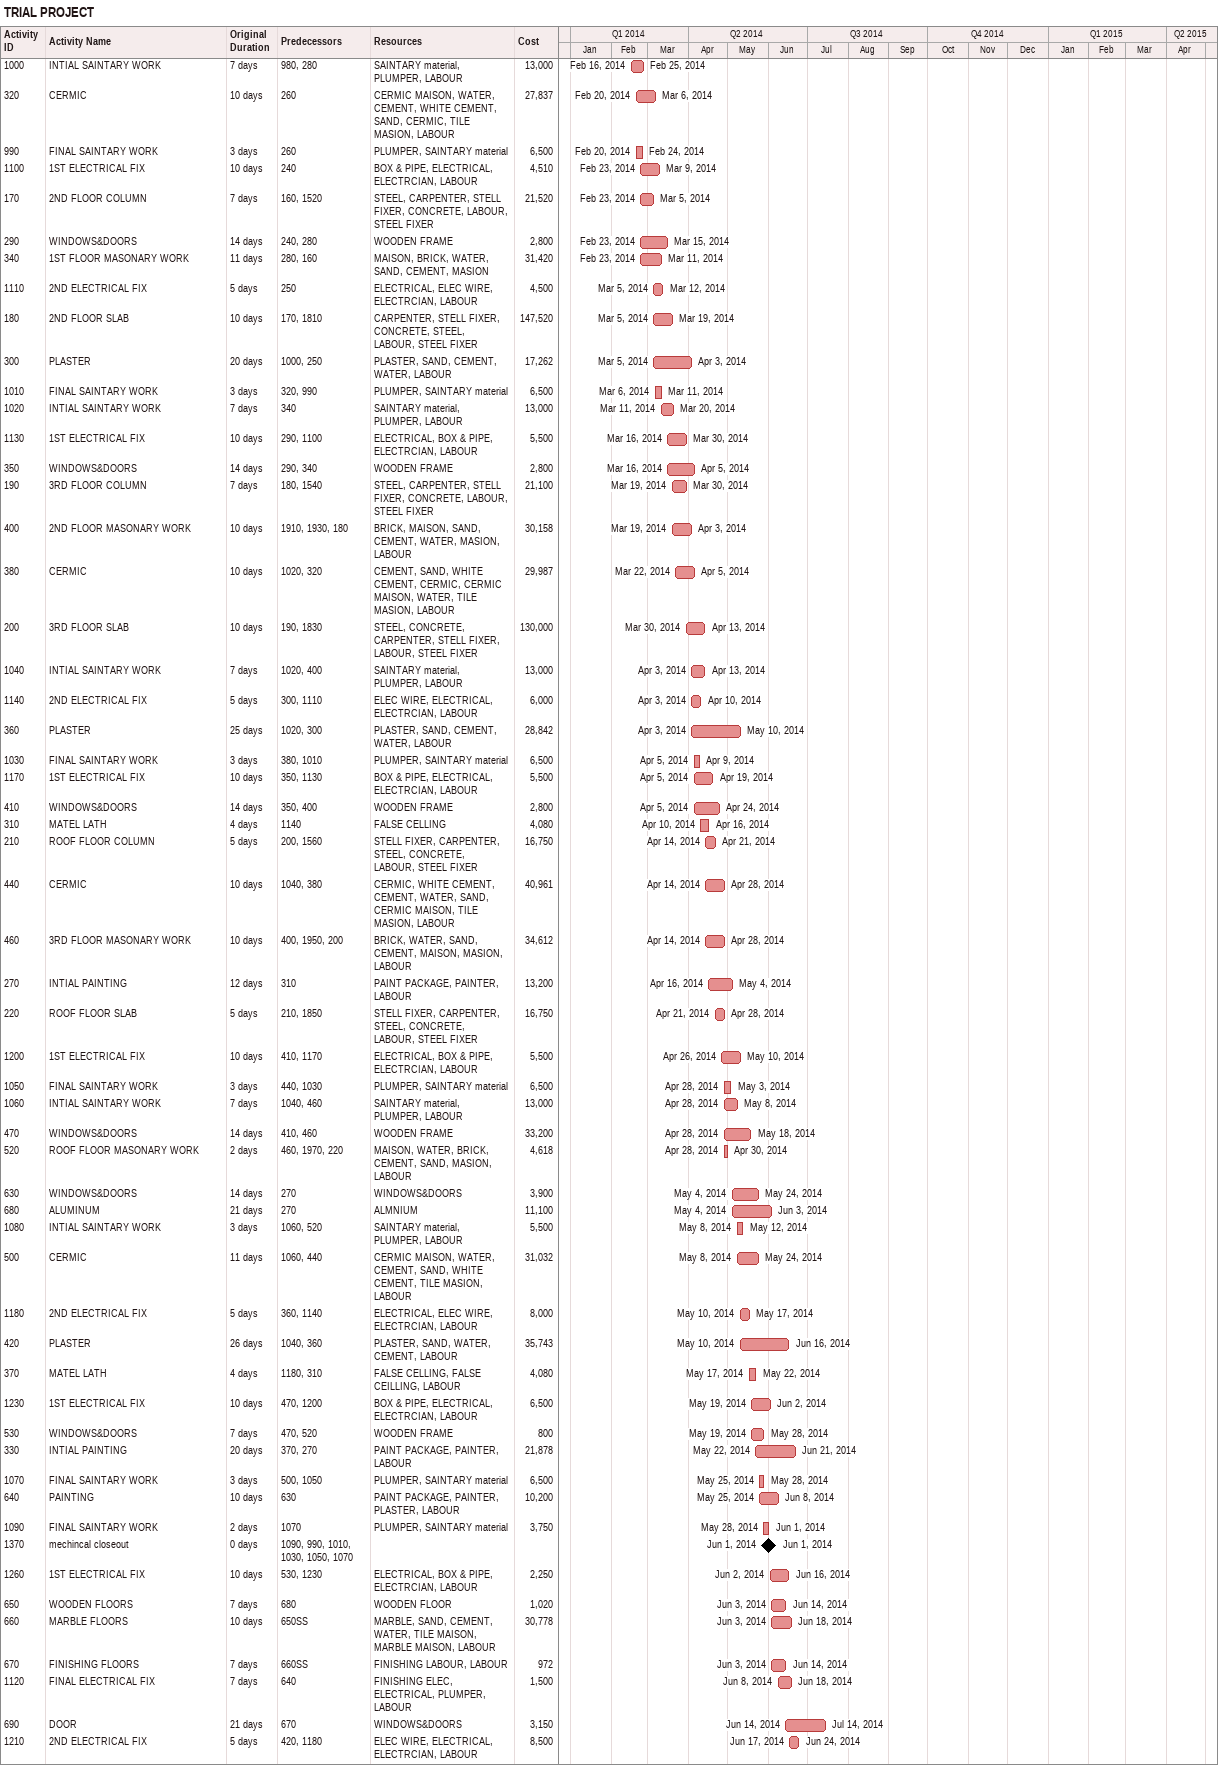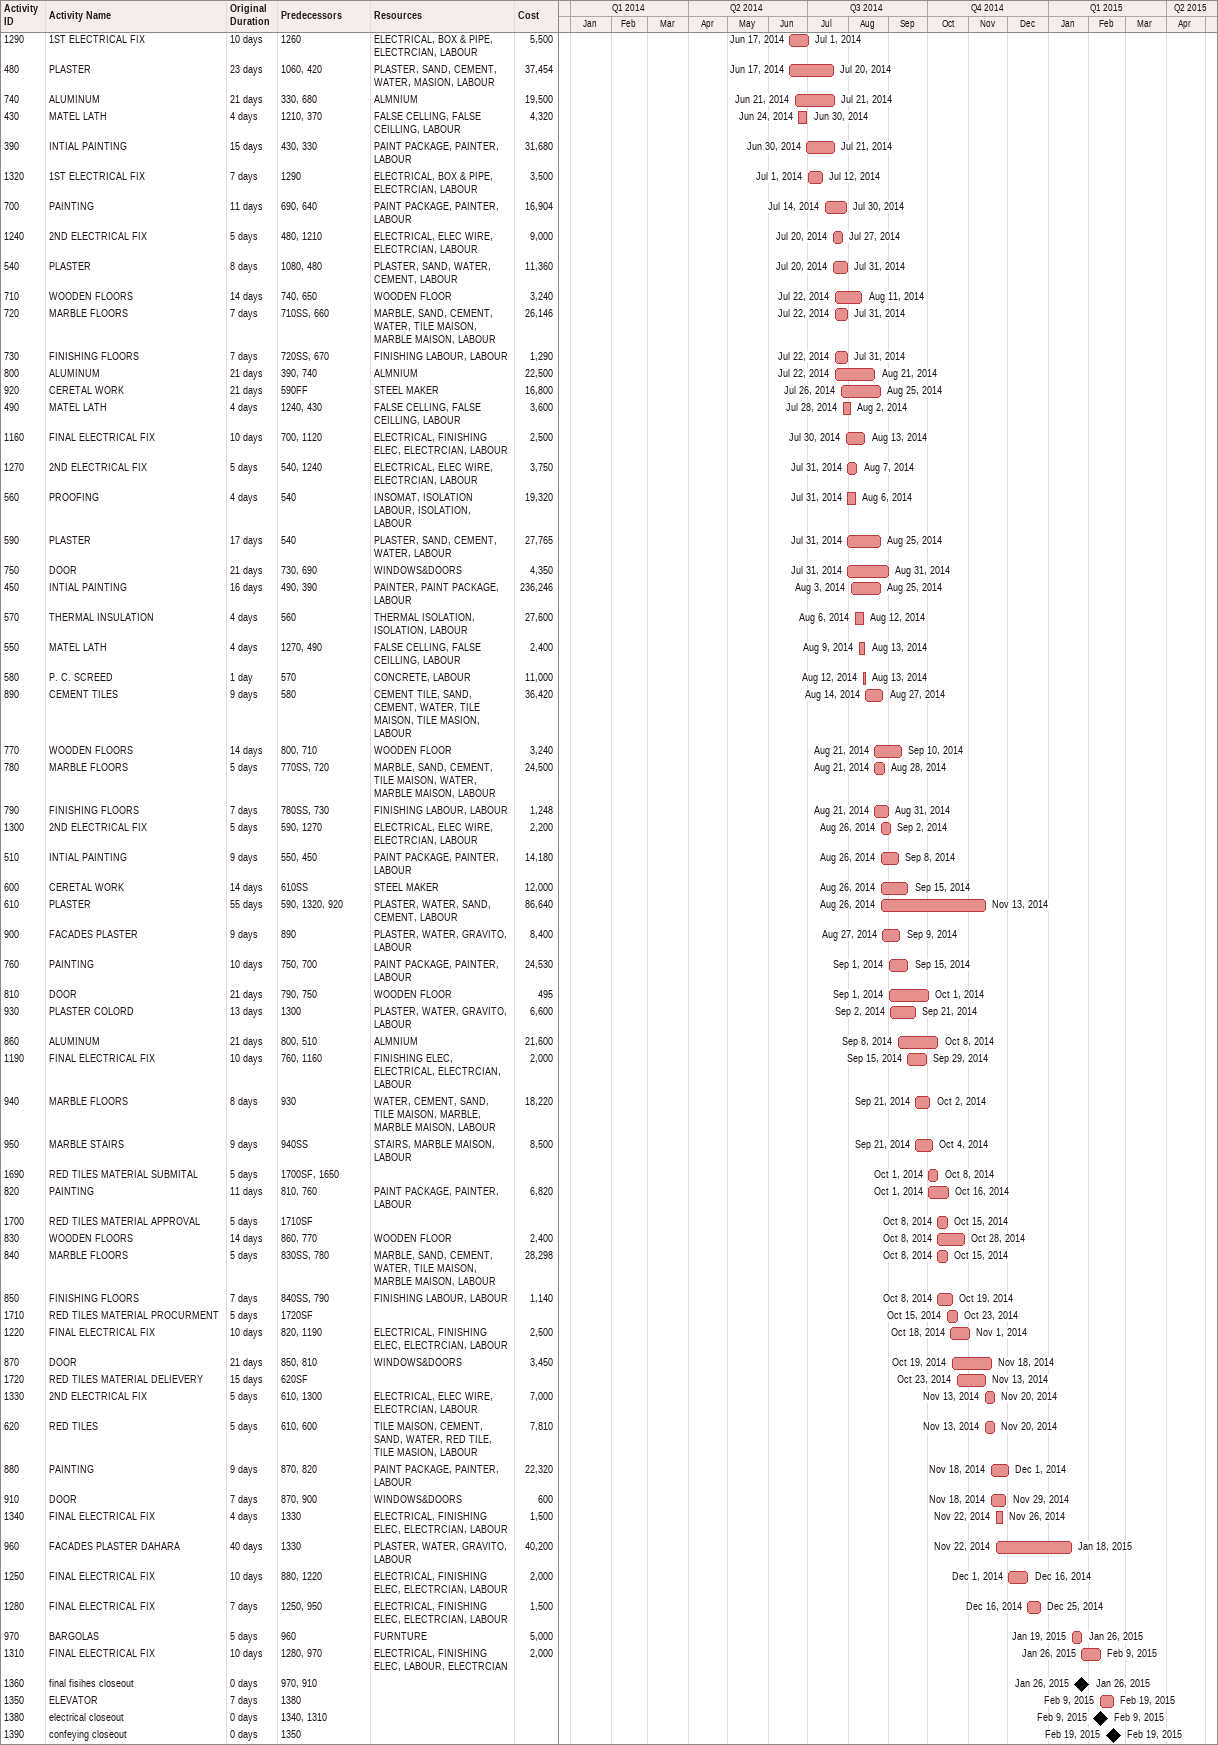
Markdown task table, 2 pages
TRIAL PROJECT

| ID | Task | Original duration | Start | Finish | Predecessors | Resources | Cost |
|---|---|---|---|---|---|---|---|
| 1000 | INTIAL SAINTARY WORK | 7d | 2014-02-16 | 2014-02-25 | 980, 280 | SAINTARY material, PLUMPER, LABOUR | 13000 |
| 320 | CERMIC | 10d | 2014-02-20 | 2014-03-06 | 260 | CERMIC MAISON, WATER, CEMENT, WHITE CEMENT, SAND, CERMIC, TILE MASION, LABOUR | 27837 |
| 990 | FINAL SAINTARY WORK | 3d | 2014-02-20 | 2014-02-24 | 260 | PLUMPER, SAINTARY material | 6500 |
| 1100 | 1ST ELECTRICAL FIX | 10d | 2014-02-23 | 2014-03-09 | 240 | BOX & PIPE, ELECTRICAL, ELECTRCIAN, LABOUR | 4510 |
| 170 | 2ND FLOOR COLUMN | 7d | 2014-02-23 | 2014-03-05 | 160, 1520 | STEEL, CARPENTER, STELL FIXER, CONCRETE, LABOUR, STEEL FIXER | 21520 |
| 290 | WINDOWS&DOORS | 14d | 2014-02-23 | 2014-03-15 | 240, 280 | WOODEN FRAME | 2800 |
| 340 | 1ST FLOOR MASONARY WORK | 11d | 2014-02-23 | 2014-03-11 | 280, 160 | MAISON, BRICK, WATER, SAND, CEMENT, MASION | 31420 |
| 1110 | 2ND ELECTRICAL FIX | 5d | 2014-03-05 | 2014-03-12 | 250 | ELECTRICAL, ELEC WIRE, ELECTRCIAN, LABOUR | 4500 |
| 180 | 2ND FLOOR SLAB | 10d | 2014-03-05 | 2014-03-19 | 170, 1810 | CARPENTER, STELL FIXER, CONCRETE, STEEL, LABOUR, STEEL FIXER | 147520 |
| 300 | PLASTER | 20d | 2014-03-05 | 2014-04-03 | 1000, 250 | PLASTER, SAND, CEMENT, WATER, LABOUR | 17262 |
| 1010 | FINAL SAINTARY WORK | 3d | 2014-03-06 | 2014-03-11 | 320, 990 | PLUMPER, SAINTARY material | 6500 |
| 1020 | INTIAL SAINTARY WORK | 7d | 2014-03-11 | 2014-03-20 | 340 | SAINTARY material, PLUMPER, LABOUR | 13000 |
| 1130 | 1ST ELECTRICAL FIX | 10d | 2014-03-16 | 2014-03-30 | 290, 1100 | ELECTRICAL, BOX & PIPE, ELECTRCIAN, LABOUR | 5500 |
| 350 | WINDOWS&DOORS | 14d | 2014-03-16 | 2014-04-05 | 290, 340 | WOODEN FRAME | 2800 |
| 190 | 3RD FLOOR COLUMN | 7d | 2014-03-19 | 2014-03-30 | 180, 1540 | STEEL, CARPENTER, STELL FIXER, CONCRETE, LABOUR, STEEL FIXER | 21100 |
| 400 | 2ND FLOOR MASONARY WORK | 10d | 2014-03-19 | 2014-04-03 | 1910, 1930, 180 | BRICK, MAISON, SAND, CEMENT, WATER, MASION, LABOUR | 30158 |
| 380 | CERMIC | 10d | 2014-03-22 | 2014-04-05 | 1020, 320 | CEMENT, SAND, WHITE CEMENT, CERMIC, CERMIC MAISON, WATER, TILE MASION, LABOUR | 29987 |
| 200 | 3RD FLOOR SLAB | 10d | 2014-03-30 | 2014-04-13 | 190, 1830 | STEEL, CONCRETE, CARPENTER, STELL FIXER, LABOUR, STEEL FIXER | 130000 |
| 1040 | INTIAL SAINTARY WORK | 7d | 2014-04-03 | 2014-04-13 | 1020, 400 | SAINTARY material, PLUMPER, LABOUR | 13000 |
| 1140 | 2ND ELECTRICAL FIX | 5d | 2014-04-03 | 2014-04-10 | 300, 1110 | ELEC WIRE, ELECTRICAL, ELECTRCIAN, LABOUR | 6000 |
| 360 | PLASTER | 25d | 2014-04-03 | 2014-05-10 | 1020, 300 | PLASTER, SAND, CEMENT, WATER, LABOUR | 28842 |
| 1030 | FINAL SAINTARY WORK | 3d | 2014-04-05 | 2014-04-09 | 380, 1010 | PLUMPER, SAINTARY material | 6500 |
| 1170 | 1ST ELECTRICAL FIX | 10d | 2014-04-05 | 2014-04-19 | 350, 1130 | BOX & PIPE, ELECTRICAL, ELECTRCIAN, LABOUR | 5500 |
| 410 | WINDOWS&DOORS | 14d | 2014-04-05 | 2014-04-24 | 350, 400 | WOODEN FRAME | 2800 |
| 310 | MATEL LATH | 4d | 2014-04-10 | 2014-04-16 | 1140 | FALSE CELLING | 4080 |
| 210 | ROOF FLOOR COLUMN | 5d | 2014-04-14 | 2014-04-21 | 200, 1560 | STELL FIXER, CARPENTER, STEEL, CONCRETE, LABOUR, STEEL FIXER | 16750 |
| 440 | CERMIC | 10d | 2014-04-14 | 2014-04-28 | 1040, 380 | CERMIC, WHITE CEMENT, CEMENT, WATER, SAND, CERMIC MAISON, TILE MASION, LABOUR | 40961 |
| 460 | 3RD FLOOR MASONARY WORK | 10d | 2014-04-14 | 2014-04-28 | 400, 1950, 200 | BRICK, WATER, SAND, CEMENT, MAISON, MASION, LABOUR | 34612 |
| 270 | INTIAL PAINTING | 12d | 2014-04-16 | 2014-05-04 | 310 | PAINT PACKAGE, PAINTER, LABOUR | 13200 |
| 220 | ROOF FLOOR SLAB | 5d | 2014-04-21 | 2014-04-28 | 210, 1850 | STELL FIXER, CARPENTER, STEEL, CONCRETE, LABOUR, STEEL FIXER | 16750 |
| 1200 | 1ST ELECTRICAL FIX | 10d | 2014-04-26 | 2014-05-10 | 410, 1170 | ELECTRICAL, BOX & PIPE, ELECTRCIAN, LABOUR | 5500 |
| 1050 | FINAL SAINTARY WORK | 3d | 2014-04-28 | 2014-05-03 | 440, 1030 | PLUMPER, SAINTARY material | 6500 |
| 1060 | INTIAL SAINTARY WORK | 7d | 2014-04-28 | 2014-05-08 | 1040, 460 | SAINTARY material, PLUMPER, LABOUR | 13000 |
| 470 | WINDOWS&DOORS | 14d | 2014-04-28 | 2014-05-18 | 410, 460 | WOODEN FRAME | 33200 |
| 520 | ROOF FLOOR MASONARY WORK | 2d | 2014-04-28 | 2014-04-30 | 460, 1970, 220 | MAISON, WATER, BRICK, CEMENT, SAND, MASION, LABOUR | 4618 |
| 630 | WINDOWS&DOORS | 14d | 2014-05-04 | 2014-05-24 | 270 | WINDOWS&DOORS | 3900 |
| 680 | ALUMINUM | 21d | 2014-05-04 | 2014-06-03 | 270 | ALMNIUM | 11100 |
| 1080 | INTIAL SAINTARY WORK | 3d | 2014-05-08 | 2014-05-12 | 1060, 520 | SAINTARY material, PLUMPER, LABOUR | 5500 |
| 500 | CERMIC | 11d | 2014-05-08 | 2014-05-24 | 1060, 440 | CERMIC MAISON, WATER, CEMENT, SAND, WHITE CEMENT, TILE MASION, LABOUR | 31032 |
| 1180 | 2ND ELECTRICAL FIX | 5d | 2014-05-10 | 2014-05-17 | 360, 1140 | ELECTRICAL, ELEC WIRE, ELECTRCIAN, LABOUR | 8000 |
| 420 | PLASTER | 26d | 2014-05-10 | 2014-06-16 | 1040, 360 | PLASTER, SAND, WATER, CEMENT, LABOUR | 35743 |
| 370 | MATEL LATH | 4d | 2014-05-17 | 2014-05-22 | 1180, 310 | FALSE CELLING, FALSE CEILLING, LABOUR | 4080 |
| 1230 | 1ST ELECTRICAL FIX | 10d | 2014-05-19 | 2014-06-02 | 470, 1200 | BOX & PIPE, ELECTRICAL, ELECTRCIAN, LABOUR | 6500 |
| 530 | WINDOWS&DOORS | 7d | 2014-05-19 | 2014-05-28 | 470, 520 | WOODEN FRAME | 800 |
| 330 | INTIAL PAINTING | 20d | 2014-05-22 | 2014-06-21 | 370, 270 | PAINT PACKAGE, PAINTER, LABOUR | 21878 |
| 1070 | FINAL SAINTARY WORK | 3d | 2014-05-25 | 2014-05-28 | 500, 1050 | PLUMPER, SAINTARY material | 6500 |
| 640 | PAINTING | 10d | 2014-05-25 | 2014-06-08 | 630 | PAINT PACKAGE, PAINTER, PLASTER, LABOUR | 10200 |
| 1090 | FINAL SAINTARY WORK | 2d | 2014-05-28 | 2014-06-01 | 1070 | PLUMPER, SAINTARY material | 3750 |
| 1370 | mechincal closeout | 0d | 2014-06-01 | 2014-06-01 | 1090, 990, 1010, 1030, 1050, 1070 |  |  |
| 1260 | 1ST ELECTRICAL FIX | 10d | 2014-06-02 | 2014-06-16 | 530, 1230 | ELECTRICAL, BOX & PIPE, ELECTRCIAN, LABOUR | 2250 |
| 650 | WOODEN FLOORS | 7d | 2014-06-03 | 2014-06-14 | 680 | WOODEN FLOOR | 1020 |
| 660 | MARBLE FLOORS | 10d | 2014-06-03 | 2014-06-18 | 650SS | MARBLE, SAND, CEMENT, WATER, TILE MAISON, MARBLE MAISON, LABOUR | 30778 |
| 670 | FINISHING FLOORS | 7d | 2014-06-03 | 2014-06-14 | 660SS | FINISHING LABOUR, LABOUR | 972 |
| 1120 | FINAL ELECTRICAL FIX | 7d | 2014-06-08 | 2014-06-18 | 640 | FINISHING ELEC, ELECTRICAL, PLUMPER, LABOUR | 1500 |
| 690 | DOOR | 21d | 2014-06-14 | 2014-07-14 | 670 | WINDOWS&DOORS | 3150 |
| 1210 | 2ND ELECTRICAL FIX | 5d | 2014-06-17 | 2014-06-24 | 420, 1180 | ELEC WIRE, ELECTRICAL, ELECTRCIAN, LABOUR | 8500 |
| 1290 | 1ST ELECTRICAL FIX | 10d | 2014-06-17 | 2014-07-01 | 1260 | ELECTRICAL, BOX & PIPE, ELECTRCIAN, LABOUR | 5500 |
| 480 | PLASTER | 23d | 2014-06-17 | 2014-07-20 | 1060, 420 | PLASTER, SAND, CEMENT, WATER, MASION, LABOUR | 37454 |
| 740 | ALUMINUM | 21d | 2014-06-21 | 2014-07-21 | 330, 680 | ALMNIUM | 19500 |
| 430 | MATEL LATH | 4d | 2014-06-24 | 2014-06-30 | 1210, 370 | FALSE CELLING, FALSE CEILLING, LABOUR | 4320 |
| 390 | INTIAL PAINTING | 15d | 2014-06-30 | 2014-07-21 | 430, 330 | PAINT PACKAGE, PAINTER, LABOUR | 31680 |
| 1320 | 1ST ELECTRICAL FIX | 7d | 2014-07-01 | 2014-07-12 | 1290 | ELECTRICAL, BOX & PIPE, ELECTRCIAN, LABOUR | 3500 |
| 700 | PAINTING | 11d | 2014-07-14 | 2014-07-30 | 690, 640 | PAINT PACKAGE, PAINTER, LABOUR | 16904 |
| 1240 | 2ND ELECTRICAL FIX | 5d | 2014-07-20 | 2014-07-27 | 480, 1210 | ELECTRICAL, ELEC WIRE, ELECTRCIAN, LABOUR | 9000 |
| 540 | PLASTER | 8d | 2014-07-20 | 2014-07-31 | 1080, 480 | PLASTER, SAND, WATER, CEMENT, LABOUR | 11360 |
| 710 | WOODEN FLOORS | 14d | 2014-07-22 | 2014-08-11 | 740, 650 | WOODEN FLOOR | 3240 |
| 720 | MARBLE FLOORS | 7d | 2014-07-22 | 2014-07-31 | 710SS, 660 | MARBLE, SAND, CEMENT, WATER, TILE MAISON, MARBLE MAISON, LABOUR | 26146 |
| 730 | FINISHING FLOORS | 7d | 2014-07-22 | 2014-07-31 | 720SS, 670 | FINISHING LABOUR, LABOUR | 1290 |
| 800 | ALUMINUM | 21d | 2014-07-22 | 2014-08-21 | 390, 740 | ALMNIUM | 22500 |
| 920 | CERETAL WORK | 21d | 2014-07-26 | 2014-08-25 | 590FF | STEEL MAKER | 16800 |
| 490 | MATEL LATH | 4d | 2014-07-28 | 2014-08-02 | 1240, 430 | FALSE CELLING, FALSE CEILLING, LABOUR | 3600 |
| 1160 | FINAL ELECTRICAL FIX | 10d | 2014-07-30 | 2014-08-13 | 700, 1120 | ELECTRICAL, FINISHING ELEC, ELECTRCIAN, LABOUR | 2500 |
| 1270 | 2ND ELECTRICAL FIX | 5d | 2014-07-31 | 2014-08-07 | 540, 1240 | ELECTRICAL, ELEC WIRE, ELECTRCIAN, LABOUR | 3750 |
| 560 | PROOFING | 4d | 2014-07-31 | 2014-08-06 | 540 | INSOMAT, ISOLATION LABOUR, ISOLATION, LABOUR | 19320 |
| 590 | PLASTER | 17d | 2014-07-31 | 2014-08-25 | 540 | PLASTER, SAND, CEMENT, WATER, LABOUR | 27765 |
| 750 | DOOR | 21d | 2014-07-31 | 2014-08-31 | 730, 690 | WINDOWS&DOORS | 4350 |
| 450 | INTIAL PAINTING | 16d | 2014-08-03 | 2014-08-25 | 490, 390 | PAINTER, PAINT PACKAGE, LABOUR | 236246 |
| 570 | THERMAL INSULATION | 4d | 2014-08-06 | 2014-08-12 | 560 | THERMAL ISOLATION, ISOLATION, LABOUR | 27600 |
| 550 | MATEL LATH | 4d | 2014-08-09 | 2014-08-13 | 1270, 490 | FALSE CELLING, FALSE CEILLING, LABOUR | 2400 |
| 580 | P. C. SCREED | 1d | 2014-08-12 | 2014-08-13 | 570 | CONCRETE, LABOUR | 11000 |
| 890 | CEMENT TILES | 9d | 2014-08-14 | 2014-08-27 | 580 | CEMENT TILE, SAND, CEMENT, WATER, TILE MAISON, TILE MASION, LABOUR | 36420 |
| 770 | WOODEN FLOORS | 14d | 2014-08-21 | 2014-09-10 | 800, 710 | WOODEN FLOOR | 3240 |
| 780 | MARBLE FLOORS | 5d | 2014-08-21 | 2014-08-28 | 770SS, 720 | MARBLE, SAND, CEMENT, TILE MAISON, WATER, MARBLE MAISON, LABOUR | 24500 |
| 790 | FINISHING FLOORS | 7d | 2014-08-21 | 2014-08-31 | 780SS, 730 | FINISHING LABOUR, LABOUR | 1248 |
| 1300 | 2ND ELECTRICAL FIX | 5d | 2014-08-26 | 2014-09-02 | 590, 1270 | ELECTRICAL, ELEC WIRE, ELECTRCIAN, LABOUR | 2200 |
| 510 | INTIAL PAINTING | 9d | 2014-08-26 | 2014-09-08 | 550, 450 | PAINT PACKAGE, PAINTER, LABOUR | 14180 |
| 600 | CERETAL WORK | 14d | 2014-08-26 | 2014-09-15 | 610SS | STEEL MAKER | 12000 |
| 610 | PLASTER | 55d | 2014-08-26 | 2014-11-13 | 590, 1320, 920 | PLASTER, WATER, SAND, CEMENT, LABOUR | 86640 |
| 900 | FACADES PLASTER | 9d | 2014-08-27 | 2014-09-09 | 890 | PLASTER, WATER, GRAVITO, LABOUR | 8400 |
| 760 | PAINTING | 10d | 2014-09-01 | 2014-09-15 | 750, 700 | PAINT PACKAGE, PAINTER, LABOUR | 24530 |
| 810 | DOOR | 21d | 2014-09-01 | 2014-10-01 | 790, 750 | WOODEN FLOOR | 495 |
| 930 | PLASTER COLORD | 13d | 2014-09-02 | 2014-09-21 | 1300 | PLASTER, WATER, GRAVITO, LABOUR | 6600 |
| 860 | ALUMINUM | 21d | 2014-09-08 | 2014-10-08 | 800, 510 | ALMNIUM | 21600 |
| 1190 | FINAL ELECTRICAL FIX | 10d | 2014-09-15 | 2014-09-29 | 760, 1160 | FINISHING ELEC, ELECTRICAL, ELECTRCIAN, LABOUR | 2000 |
| 940 | MARBLE FLOORS | 8d | 2014-09-21 | 2014-10-02 | 930 | WATER, CEMENT, SAND, TILE MAISON, MARBLE, MARBLE MAISON, LABOUR | 18220 |
| 950 | MARBLE STAIRS | 9d | 2014-09-21 | 2014-10-04 | 940SS | STAIRS, MARBLE MAISON, LABOUR | 8500 |
| 1690 | RED TILES MATERIAL SUBMITAL | 5d | 2014-10-01 | 2014-10-08 | 1700SF, 1650 |  |  |
| 820 | PAINTING | 11d | 2014-10-01 | 2014-10-16 | 810, 760 | PAINT PACKAGE, PAINTER, LABOUR | 6820 |
| 1700 | RED TILES MATERIAL APPROVAL | 5d | 2014-10-08 | 2014-10-15 | 1710SF |  |  |
| 830 | WOODEN FLOORS | 14d | 2014-10-08 | 2014-10-28 | 860, 770 | WOODEN FLOOR | 2400 |
| 840 | MARBLE FLOORS | 5d | 2014-10-08 | 2014-10-15 | 830SS, 780 | MARBLE, SAND, CEMENT, WATER, TILE MAISON, MARBLE MAISON, LABOUR | 28298 |
| 850 | FINISHING FLOORS | 7d | 2014-10-08 | 2014-10-19 | 840SS, 790 | FINISHING LABOUR, LABOUR | 1140 |
| 1710 | RED TILES MATERIAL PROCURMENT | 5d | 2014-10-15 | 2014-10-23 | 1720SF |  |  |
| 1220 | FINAL ELECTRICAL FIX | 10d | 2014-10-18 | 2014-11-01 | 820, 1190 | ELECTRICAL, FINISHING ELEC, ELECTRCIAN, LABOUR | 2500 |
| 870 | DOOR | 21d | 2014-10-19 | 2014-11-18 | 850, 810 | WINDOWS&DOORS | 3450 |
| 1720 | RED TILES MATERIAL DELIEVERY | 15d | 2014-10-23 | 2014-11-13 | 620SF |  |  |
| 1330 | 2ND ELECTRICAL FIX | 5d | 2014-11-13 | 2014-11-20 | 610, 1300 | ELECTRICAL, ELEC WIRE, ELECTRCIAN, LABOUR | 7000 |
| 620 | RED TILES | 5d | 2014-11-13 | 2014-11-20 | 610, 600 | TILE MAISON, CEMENT, SAND, WATER, RED TILE, TILE MASION, LABOUR | 7810 |
| 880 | PAINTING | 9d | 2014-11-18 | 2014-12-01 | 870, 820 | PAINT PACKAGE, PAINTER, LABOUR | 22320 |
| 910 | DOOR | 7d | 2014-11-18 | 2014-11-29 | 870, 900 | WINDOWS&DOORS | 600 |
| 1340 | FINAL ELECTRICAL FIX | 4d | 2014-11-22 | 2014-11-26 | 1330 | ELECTRICAL, FINISHING ELEC, ELECTRCIAN, LABOUR | 1500 |
| 960 | FACADES PLASTER DAHARA | 40d | 2014-11-22 | 2015-01-18 | 1330 | PLASTER, WATER, GRAVITO, LABOUR | 40200 |
| 1250 | FINAL ELECTRICAL FIX | 10d | 2014-12-01 | 2014-12-16 | 880, 1220 | ELECTRICAL, FINISHING ELEC, ELECTRCIAN, LABOUR | 2000 |
| 1280 | FINAL ELECTRICAL FIX | 7d | 2014-12-16 | 2014-12-25 | 1250, 950 | ELECTRICAL, FINISHING ELEC, ELECTRCIAN, LABOUR | 1500 |
| 970 | BARGOLAS | 5d | 2015-01-19 | 2015-01-26 | 960 | FURNTURE | 5000 |
| 1310 | FINAL ELECTRICAL FIX | 10d | 2015-01-26 | 2015-02-09 | 1280, 970 | ELECTRICAL, FINISHING ELEC, LABOUR, ELECTRCIAN | 2000 |
| 1360 | final fisihes closeout | 0d | 2015-01-26 | 2015-01-26 | 970, 910 |  |  |
| 1350 | ELEVATOR | 7d | 2015-02-09 | 2015-02-19 | 1380 |  |  |
| 1380 | electrical closeout | 0d | 2015-02-09 | 2015-02-09 | 1340, 1310 |  |  |
| 1390 | confeying closeout | 0d | 2015-02-19 | 2015-02-19 | 1350 |  |  |
